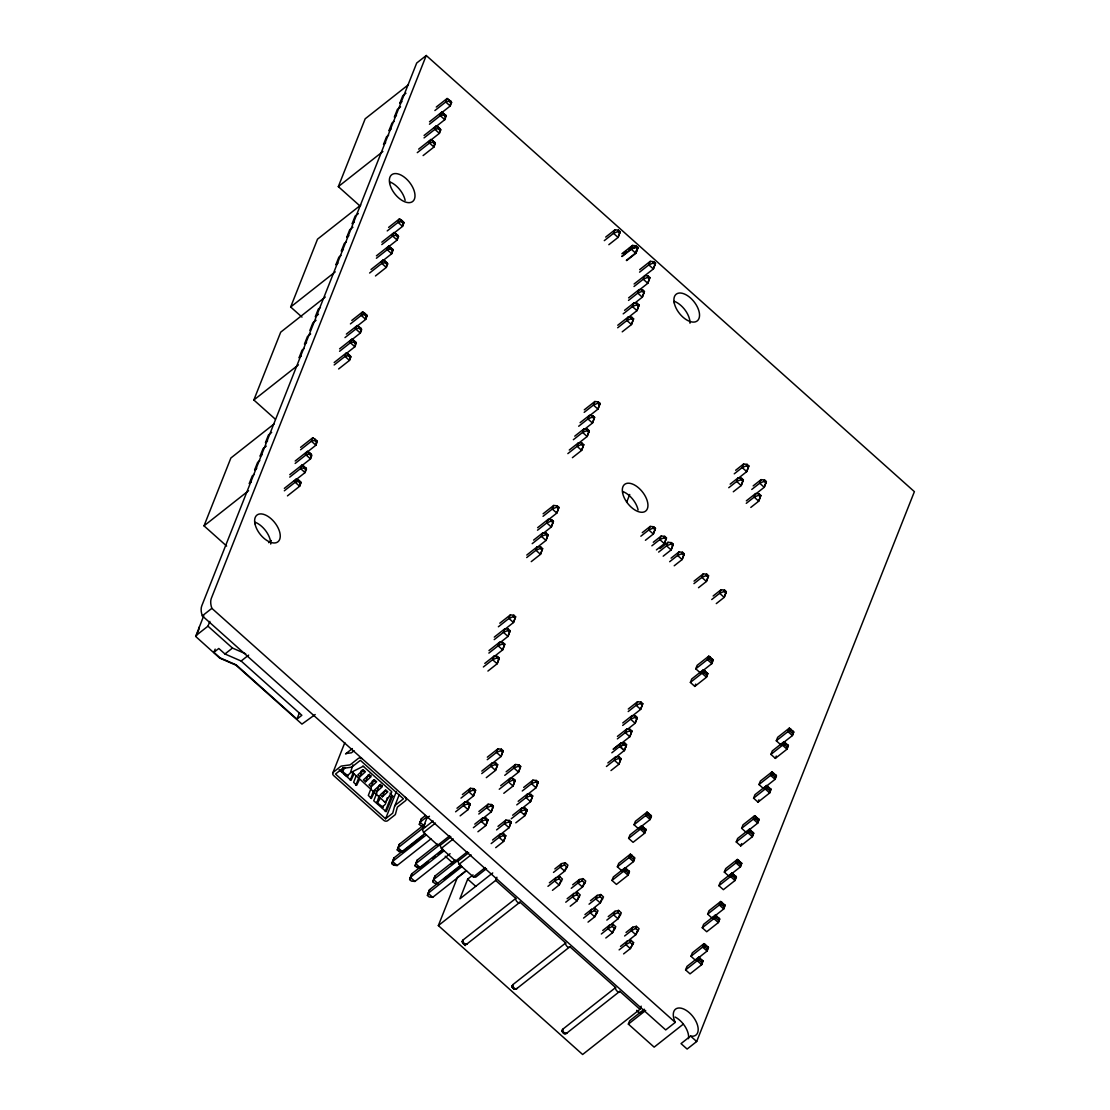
<?xml version="1.0" encoding="UTF-8"?>
<svg xmlns="http://www.w3.org/2000/svg" width="1110" height="1110" viewBox="0 0 1110 1110"><rect width="100%" height="100%" fill="white"/><g stroke="black" fill="none" stroke-linecap="round" stroke-linejoin="round"><path stroke-width="1.5" d="M391.802 792.027L385.878 801.697L384.754 802.003L351.995 771.936L363.234 766.288L391.525 791.486M342.227 771.908L344.877 767.648M284.354 488.372L296.55 478.757L300.477 481.601L299.644 486.263L287.448 495.879M289.765 474.692L301.962 465.076L305.888 467.921L305.056 472.583L294.219 481.129M295.191 461.011L307.387 451.395L309.621 452.741L311.3 454.24L310.481 458.902L302.35 465.312M300.602 447.33L312.798 437.728L316.725 440.559L315.892 445.235L305.056 453.768M334.179 362.526L346.375 352.911L350.302 355.755L349.47 360.417L338.633 368.964M339.591 348.845L351.787 339.244L354.034 340.576L355.713 342.088L354.881 346.75L346.75 353.16M346.362 334.11L357.212 325.563L361.125 328.407L360.306 333.069L349.456 341.616M351.787 320.429L362.623 311.882L366.536 314.727L365.717 319.389L354.881 327.936M371.004 269.522L383.2 259.906L387.126 262.751L386.294 267.413L375.458 275.96M376.415 255.841L388.611 246.226L392.538 249.07L391.705 253.732L380.869 262.279M381.84 242.16L394.036 232.545L397.949 235.389L397.13 240.051L386.294 248.598M388.611 227.411L399.447 218.864L403.374 221.709L402.541 226.371L391.705 234.918M418.664 149.142L430.86 139.527L434.773 142.371L433.954 147.033L423.118 155.58M424.075 135.475L436.272 125.86L440.198 128.704L439.366 133.367L428.529 141.913M429.501 121.795L441.683 112.179L445.61 115.024L444.791 119.686L433.941 128.233M436.272 107.046L447.108 98.499L451.021 101.343L450.202 106.005L439.366 114.552M629.079 871.017L628.066 875.235L616.425 884.406L611.985 880.424L613.358 876.955L624.999 867.784L629.439 871.752L628.066 875.235L623.612 871.253L624.999 867.784L629.439 871.752M634.476 857.406L633.463 861.61L621.822 870.781L617.368 866.813L618.742 863.33L630.383 854.159L634.837 858.141L633.463 861.61L629.009 857.641L630.383 854.159L632.603 856.143M645.742 828.948L644.716 833.166L633.075 842.337L628.635 838.369L630.008 834.886L641.649 825.715L646.089 829.697L644.716 833.166L640.276 829.198L641.649 825.715L646.089 829.697M651.126 815.337L650.113 819.541L638.472 828.726L634.032 824.744L635.406 821.275L647.033 812.104L651.487 816.072L650.113 819.541L645.659 815.572L647.033 812.104L650.377 815.073M707.472 673.021L706.46 677.239L694.818 686.41L690.378 682.428L691.752 678.959L703.379 669.788L707.833 673.756L706.46 677.239L702.006 673.257L703.379 669.788L707.833 673.756M712.87 659.395L711.843 663.613L700.216 672.785L695.762 668.817L697.135 665.334L708.777 656.163L713.23 660.145L711.843 663.613L707.403 659.645L708.777 656.163L713.23 660.145M702.685 960.483L701.673 964.701L690.031 973.872L685.591 969.904L686.965 966.421L698.606 957.25L703.046 961.232L701.673 964.701L697.219 960.733L698.606 957.25L703.046 961.232M708.083 946.872L707.07 951.076L695.429 960.261L690.975 956.279L692.349 952.81L703.99 943.639L708.444 947.607L707.07 951.076L702.616 947.107L703.99 943.639L708.444 947.607M719.377 918.358L718.35 922.576L706.709 931.748L702.269 927.766L703.643 924.297L715.284 915.126L719.724 919.094L718.35 922.576L713.91 918.594L715.284 915.126L719.724 919.094M724.761 904.747L723.748 908.951L712.107 918.123L707.653 914.154L709.04 910.686L720.667 901.5L725.121 905.482L723.748 908.951L719.294 904.983L720.667 901.5L725.121 905.482M736.027 876.289L735 880.508L723.373 889.679L718.919 885.711L720.293 882.228L731.934 873.057L736.388 877.039L735 880.508L730.56 876.539L731.934 873.057L736.388 877.039M741.424 862.678L740.398 866.882L728.757 876.067L724.317 872.085L725.69 868.617L737.331 859.445L741.771 863.413L740.398 866.882L735.958 862.914L737.331 859.445L741.771 863.413M753.357 832.528L752.33 836.732L740.703 845.917L736.249 841.935L737.623 838.466L749.264 829.295L753.718 833.263L752.33 836.732L747.89 832.764L749.264 829.295L753.718 833.263M758.754 818.903L757.728 823.12L746.087 832.292L741.646 828.324L743.02 824.841L754.661 815.67L759.101 819.638L757.728 823.12L753.288 819.138L754.661 815.67L759.101 819.638M770.687 788.752L769.66 792.97L758.033 802.141L753.579 798.173L754.953 794.691L766.594 785.519L771.048 789.487L769.66 792.97L765.22 788.988L766.594 785.519L771.048 789.487M776.084 775.141L775.058 779.345L763.416 788.516L758.976 784.548L760.35 781.079L771.991 771.894L776.431 775.876L775.058 779.345L770.617 775.377L771.991 771.894L776.431 775.876M788.017 744.976L786.99 749.195L775.363 758.366L770.909 754.398L772.283 750.915L783.924 741.744L788.378 745.726L786.99 749.195L782.55 745.226L783.924 741.744L788.378 745.726M793.414 731.365L792.387 735.569L780.746 744.755L776.306 740.772L777.68 737.304L789.321 728.132L793.761 732.101L792.387 735.569L787.947 731.601L789.321 728.132L793.761 732.101M377.22 803.224L379.8 799.144L379.856 797.341M385.267 811.479L390.734 797.688L390.248 796.508M376.887 792.845L373.751 800.782L386.211 811.701L392.635 796.175L390.054 793.137M496.919 877.247L495.671 880.41L515.803 898.406L462.939 940.073L462.148 941.682C462.967 940.392 462.995 944.43 464.632 944.735L467.144 943.819L520.007 902.153L565.698 942.987A2.914 1.609 51.8 0 0 567.154 946.511A2.914 1.609 51.8 0 0 569.902 946.747L615.606 987.567A2.914 1.609 51.8 0 0 617.049 991.091A2.914 1.609 51.8 0 0 619.796 991.327L639.943 1009.323L582.625 1054.5L438.353 925.587L457.417 877.441L465.409 871.142M565.698 942.987L512.848 984.653L512.043 986.263C512.875 984.723 512.889 989.176 514.527 989.329L517.038 988.413L569.902 946.747M615.606 987.567L562.742 1029.234L561.938 1030.857C562.784 1029.317 562.784 1033.757 564.421 1033.909L566.946 1032.994L619.796 991.327M342.921 767.565L341.825 771.922M430.958 838.869L397.116 865.536L393.606 865.203L391.858 863.636L393.981 857.919L425.102 833.388M422.841 835.858L402.541 851.87L399.017 851.523L397.269 849.969L399.392 844.238L425.102 823.967M423.423 826.187L421.092 825.951L419.33 824.397L421.453 818.667L425.519 815.475M605.699 237.082L614.94 229.798L618.45 230.131L620.199 231.699L618.076 237.415L608.835 244.7M450.091 853.701L414.904 881.437L411.394 881.104L409.646 879.536L411.768 873.82L442.89 849.275M428.446 861.36L420.329 867.756L416.805 867.423L415.057 865.855L417.18 860.139L437.479 844.127M484.779 663.433L494.019 656.149L497.53 656.482L499.278 658.05L497.155 663.78L487.914 671.064M488.955 650.585L499.514 642.26L503.038 642.593L504.786 644.161L502.663 649.877L493.423 657.162M494.283 637.112L504.842 628.787L508.366 629.134L510.114 630.702L507.991 636.418L498.751 643.703M499.791 623.223L510.35 614.898L513.861 615.231L515.609 616.799L513.5 622.516L504.259 629.8M621.891 253.76L632.45 245.435L635.961 245.768L637.986 247.585L635.863 253.316L626.623 260.6M466.533 870.656L432.692 897.338L429.181 896.991L427.433 895.423L429.556 889.707L460.678 865.176M457.917 860.389L433.566 879.592L438.117 883.657L434.593 883.31L432.844 881.756L434.967 876.026L455.267 860.028M526.778 555.056L537.337 546.717L540.861 547.063L542.61 548.631L540.487 554.348L531.246 561.632M533.605 540.112L542.846 532.828L546.356 533.161L548.104 534.729L545.981 540.445L536.74 547.729M537.615 527.694L548.173 519.369L551.684 519.702L553.432 521.27L551.323 526.986L543.4 533.23M543.109 513.791L553.668 505.466L557.192 505.813L558.94 507.367L556.818 513.097L547.577 520.382M569.263 450.05L578.504 442.765L582.015 443.112L583.763 444.666L581.64 450.396L572.399 457.681M574.758 436.161L583.999 428.876L587.523 429.209L589.271 430.777L587.148 436.494L577.908 443.778M580.086 422.702L589.327 415.417L592.851 415.75L594.599 417.318L592.476 423.035L583.236 430.319M584.276 409.84L594.835 401.515L598.346 401.848L600.094 403.416L597.971 409.132L588.73 416.416M456.987 808.246L464.91 802.003L468.42 802.336L470.168 803.904L468.059 809.62L460.137 815.864M462.398 794.566L470.321 788.322L473.845 788.655L475.593 790.223L473.471 795.953L465.548 802.197M617.757 325.258L628.329 316.933L631.84 317.266L633.588 318.834L631.465 324.55L622.224 331.834M624.583 310.314L633.824 303.03L637.334 303.363L639.096 304.931L636.973 310.647L627.733 317.932M628.593 297.896L639.152 289.571L642.676 289.904L644.424 291.472L642.302 297.189L634.379 303.432M634.004 286.519L643.245 279.234L644.66 275.668L648.171 276.015L649.919 277.569L647.796 283.3L638.555 290.584M639.679 269.661L650.238 261.336L653.748 261.669L655.497 263.236L653.374 268.953L634.101 283.993M481.823 771.075L492.382 762.75L495.906 763.097L497.655 764.651L495.532 770.382L486.291 777.666M487.332 757.187L497.89 748.861L501.401 749.195L503.163 750.762L501.04 756.479L493.117 762.723M474.775 824.147L482.697 817.904L486.208 818.236L487.97 819.804L485.847 825.521L477.924 831.765M478.868 811.507L488.109 804.223L491.633 804.556L493.381 806.124L491.258 811.84L483.336 818.084M500.652 785.686L509.892 778.401L513.417 778.734L515.165 780.302L513.042 786.019L503.801 793.303M506.16 771.783L515.401 764.499L518.911 764.846L520.659 766.399L518.55 772.13L509.31 779.414M492.562 840.034L500.485 833.79L503.995 834.123L505.758 835.691L503.635 841.422L495.712 847.665M497.988 826.353L505.896 820.11L509.421 820.457L511.169 822.011L509.046 827.741L501.123 833.985M515.803 822.843L525.044 815.559L527.167 809.842L525.418 808.274L521.908 807.941L512.667 815.226M518.162 801.323L527.403 794.038L530.927 794.385L532.675 795.939L530.552 801.67L521.312 808.954M523.67 787.434L532.911 780.15L536.421 780.483L538.17 782.05L536.047 787.767L526.806 795.051M642.274 532.661L650.196 526.417L653.707 526.75L655.455 528.318L653.332 534.035L645.409 540.279M653.29 542.263L661.199 536.019L664.723 536.352L666.472 537.92L664.349 543.65L656.426 549.894M660.062 548.548L667.984 542.304L671.494 542.637L673.243 544.205L671.12 549.936L663.197 556.179M671.078 558.163L678.987 551.92L682.511 552.253L684.26 553.821L682.137 559.537L674.214 565.781M607.85 762.931L615.759 756.687L619.283 757.02L621.031 758.588L618.908 764.304L610.986 770.548M625.735 747.072L626.526 744.685L624.777 743.117L621.267 742.784L613.344 749.028M617.438 736.388L626.678 729.104L630.202 729.437L631.951 731.004L629.828 736.735L621.905 742.979M622.765 722.929L632.006 715.645L635.53 715.978L637.279 717.546L635.156 723.276L627.233 729.52M628.274 709.026L637.515 701.742L641.025 702.089L642.773 703.657L640.664 709.373L632.742 715.617M694.041 581.127L703.282 573.842L706.792 574.175L708.541 575.743L706.418 581.473L698.495 587.717M730.158 484.154L738.081 477.91L741.591 478.257L743.339 479.811L741.216 485.542L733.294 491.785M735.653 470.265L743.575 464.022L747.099 464.355L748.848 465.923L746.725 471.639L738.802 477.883M713.147 595.987L721.07 589.743L724.58 590.076L726.328 591.644L724.206 597.36L716.283 603.604M746.35 500.846L755.591 493.562L759.101 493.894L760.85 495.462L758.727 501.179L750.804 507.423M753.163 485.902L761.085 479.659L764.596 479.992L766.358 481.56L764.235 487.29L756.312 493.534M620.199 231.699L618.076 237.415L613.525 233.35L614.94 229.798M393.981 857.919L391.858 863.636M399.392 844.238L397.269 849.969M421.453 818.667L419.33 824.397M635.586 253.066L637.709 247.336L635.586 253.066L626.345 260.35M637.986 247.585L635.863 253.316L631.035 248.987L632.45 245.435M411.768 873.82L409.646 879.536M417.18 860.139L415.057 865.855M499.278 658.05L497.155 663.78L492.604 659.701L494.019 656.149M504.786 644.161L502.663 649.877L498.113 645.812L499.514 642.26M510.114 630.702L507.991 636.418L503.44 632.353L504.842 628.787M515.609 616.799L513.5 622.516L508.935 618.45L510.35 614.898M542.61 548.631L540.487 554.348L535.936 550.283L537.337 546.717M548.104 534.729L545.981 540.445L541.43 536.38L542.846 532.828M553.432 521.27L551.323 526.986L546.758 522.921L548.173 519.369M558.94 507.367L556.818 513.097L552.267 509.032L553.668 505.466M583.763 444.666L581.64 450.396L577.089 446.331L578.504 442.765M589.271 430.777L587.148 436.494L582.597 432.428L583.999 428.876M594.599 417.318L592.476 423.035L587.925 418.969L589.327 415.417M600.094 403.416L597.971 409.132L593.42 405.067L594.835 401.515M633.588 318.834L631.465 324.55L626.914 320.485L628.329 316.933M639.096 304.931L636.973 310.647L632.423 306.582L633.824 303.03M644.424 291.472L642.302 297.189L637.75 293.123L639.152 289.571M649.919 277.569L647.796 283.3L643.245 279.234L647.63 277.375L648.171 276.015M655.497 263.236L653.374 268.953L648.823 264.888L650.238 261.336M429.556 889.707L427.433 895.423M434.967 876.026L432.844 881.756M470.168 803.904L468.059 809.62L463.494 805.555L464.91 802.003M475.593 790.223L473.471 795.953L468.919 791.874L470.321 788.322M497.655 764.651L495.532 770.382L490.981 766.316L492.382 762.75M503.163 750.762L501.04 756.479L496.489 752.413L497.89 748.861M487.97 819.804L485.847 825.521L481.296 821.455L482.697 817.904M493.381 806.124L491.258 811.84L486.707 807.775L488.109 804.223M515.165 780.302L513.042 786.019L508.491 781.953L509.892 778.401M520.659 766.399L518.55 772.13L513.986 768.051L515.401 764.499M505.758 835.691L503.635 841.422L499.084 837.342L500.485 833.79M511.169 822.011L509.046 827.741L504.495 823.675L505.896 820.11M527.167 809.842L525.044 815.559L520.493 811.493L521.908 807.941M532.675 795.939L530.552 801.67L526.001 797.604L527.403 794.038M538.17 782.05L536.047 787.767L531.496 783.702L532.911 780.15M655.455 528.318L653.332 534.035L648.781 529.969L650.196 526.417M666.472 537.92L664.349 543.65L659.798 539.571L661.199 536.019M673.243 544.205L671.12 549.936L666.569 545.856L667.984 542.304M684.26 553.821L682.137 559.537L677.586 555.472L678.987 551.92M621.031 758.588L618.908 764.304L614.357 760.239L615.759 756.687M621.267 742.784L619.769 746.558L624.319 750.624L625.985 746.059L624.236 744.491L619.852 746.336L611.846 752.802M631.951 731.004L629.828 736.735L625.277 732.655L626.678 729.104M637.279 717.546L635.156 723.276L630.605 719.197L632.006 715.645M642.773 703.657L640.664 709.373L636.099 705.308L637.515 701.742M708.541 575.743L706.418 581.473L701.867 577.394L703.282 573.842M743.339 479.811L741.216 485.542L736.665 481.476L738.081 477.91M748.848 465.923L746.725 471.639L742.174 467.574L743.575 464.022M760.85 495.462L758.727 501.179L754.176 497.113L755.591 493.562M726.328 591.644L724.206 597.36L719.655 593.295L721.07 589.743M766.358 481.56L764.235 487.29L759.684 483.211L761.085 479.659M215.16 649.142L213.897 652.347L220.057 657.855L236.222 664.89L296.939 719.141L299.45 712.745M226.648 546.064L204.018 525.849L230.88 458L274.115 423.923M275.225 419.108L253.843 400.002L280.705 332.168L325.286 297.022M301.989 317.099L290.667 306.998L317.529 239.15L360.764 205.073M359.709 205.725L338.328 186.619L365.19 118.784L408.425 84.707M309.856 330.447L312.895 322.788L316.072 320.277M315.171 714.549L301.948 724.108L235.903 665.14L219.738 658.105L195.665 636.446L203.754 615.745M196.498 635.378L199.356 628.135M426.254 55.5L211.344 598.304A19.425 10.684 51.8 0 0 211.857 608.336L675.255 1022.393L665.709 1029.927L202.311 615.87A19.425 10.684 51.8 0 1 201.784 605.824L416.694 63.034L426.254 55.5L914.39 491.661L696.678 1041.527L687.118 1049.061L681.027 1043.608L690.573 1036.074A16.511 9.088 51.8 0 0 696.927 1023.462A16.511 9.088 51.8 0 0 679.611 1007.991A16.511 9.088 51.8 0 0 675.255 1022.393M195.859 635.697L207.958 626.165L209.859 621.378M312.798 437.728L311.411 441.225L300.574 449.772M357.212 325.563L355.824 329.059L344.974 337.606M441.683 112.179L440.309 115.676L429.459 124.223M284.326 490.8L295.163 482.253L298.271 481.407L298.784 480.103M289.738 477.12L300.574 468.587L303.682 467.74L304.209 466.422M295.149 463.453L305.999 454.906L309.107 454.059L309.621 452.741M316.725 440.559L317.28 441.724L315.892 445.235L311.411 441.225L314.519 440.379L315.032 439.06M334.152 364.968L344.988 356.421L348.096 355.575L348.609 354.256M339.563 351.287L350.399 342.74L353.507 341.894L354.034 340.576M361.125 328.407L361.693 329.559L360.306 333.069L355.824 329.059L358.932 328.213L359.446 326.895M350.399 323.926L361.236 315.379L364.344 314.532L364.857 313.228M369.616 273.018L381.812 263.403L384.92 262.557L385.447 261.238M376.387 258.269L387.223 249.722L390.332 248.876L390.859 247.572M381.798 244.588L392.649 236.041L395.757 235.195L396.27 233.891M387.223 230.922L398.06 222.375L401.168 221.528L401.695 220.21M417.277 152.653L429.473 143.037L432.581 142.191L433.094 140.873M424.048 137.904L434.884 129.357L437.992 128.51L438.519 127.192M445.61 115.024L446.164 116.175L444.791 119.686L440.309 115.676L443.417 114.83L443.931 113.525M434.884 110.542L445.721 101.995L448.829 101.149L449.342 99.844M301.032 482.767L299.644 486.263L295.163 482.253L296.55 478.757L301.032 482.767L300.477 481.601M306.443 469.086L305.056 472.583L300.574 468.587L301.962 465.076L306.443 469.086L305.888 467.921M350.857 356.921L349.47 360.417L344.988 356.421L346.375 352.911L350.857 356.921L350.302 355.755M367.105 315.892L365.717 319.389L361.236 315.379L362.623 311.882L367.105 315.892L366.536 314.727M387.681 263.902L386.294 267.413L381.812 263.403L383.2 259.906L387.681 263.902L387.126 262.751M393.093 250.236L391.705 253.732L387.223 249.722L388.611 246.226L393.093 250.236L392.538 249.07M398.518 236.555L397.13 240.051L392.649 236.041L394.036 232.545L398.518 236.555L397.949 235.389M403.929 222.874L402.541 226.371L398.06 222.375L399.447 218.864L403.929 222.874L403.374 221.709M435.342 143.537L433.954 147.033L429.473 143.037L430.86 139.527L435.342 143.537L434.773 142.371M440.753 129.856L439.366 133.367L434.884 129.357L436.272 125.86L440.753 129.856L440.198 128.704M451.59 102.508L450.202 106.005L445.721 101.995L447.108 98.499L451.59 102.508L451.021 101.343M332.736 773.157L344.835 742.618M352.897 764.859L350.372 772.935L346.93 776.237M350.247 780.191L353.285 772.532M353.979 774.086L351.024 780.372L339.119 769.729M356.171 775.834L353.646 782.272L356.615 785.38L359.473 779.387M355.824 785.269L358.71 777.971M359.931 776.764L365.412 771.755L363.317 769.882L357.822 774.891L359.931 776.764L362.679 769.827L360.93 771.2M365.537 781.773L371.017 776.764L368.909 774.891L363.428 779.886L365.537 781.773L368.284 774.836M371.129 786.782L376.623 781.773L374.514 779.9L369.033 784.895L371.129 786.782L373.876 779.83L372.127 781.218M371.253 787.933L368.326 795.398L371.35 798.548L374.375 792.11M370.601 798.326L373.709 790.473M376.734 791.777L382.228 786.782L380.119 784.909L374.639 789.904L376.734 791.777L379.481 784.839M379.162 795.759L376.734 803.335M382.339 796.786L387.82 791.791L385.725 789.904L380.244 794.913L382.339 796.786L384.532 791.236M387.293 797.701L385.406 804.153L381.923 807.553M604.284 240.634L613.525 233.35L617.909 231.504L618.45 230.131M385.586 818.764L392.732 813.144L394.411 806.873A5.827 4.634 21.6 0 1 395.771 804.861L403.429 798.825L360.348 760.336L352.716 766.358A5.827 4.634 21.6 0 1 350.233 767.371L342.671 768.384L335.511 774.031L385.586 818.764L396.409 791.444M394.716 806.124L399.17 794.871M621.794 256.271L631.035 248.987L635.419 247.142L635.961 245.768M393.606 865.203L394.147 863.844M399.017 851.523L399.558 850.163M450.924 836.871L440.129 845.362L437.812 845.168L423.576 832.445L422.341 829.475L426.753 818.347L429.445 816.225M639.582 272.172L648.823 264.888L653.207 263.042L653.748 261.669M483.363 666.985L492.604 659.701L496.989 657.855L497.53 656.482M488.872 653.096L498.113 645.812L502.497 643.953L503.038 642.593M494.2 639.637L503.44 632.353L507.825 630.494L508.366 629.134M498.376 626.775L508.935 618.45L513.319 616.605L513.861 615.231M526.695 557.567L535.936 550.283L540.32 548.423L540.861 547.063M532.189 543.664L541.43 536.38L545.815 534.534L546.356 533.161M537.517 530.205L546.758 522.921L551.143 521.076L551.684 519.702M543.026 516.317L552.267 509.032L556.651 507.173L557.192 505.813M567.848 453.615L577.089 446.331L581.473 444.472L582.015 443.112M573.357 439.713L582.597 432.428L586.982 430.583L587.523 429.209M578.685 426.254L587.925 418.969L592.31 417.11L592.851 415.75M584.179 412.351L593.42 405.067L597.804 403.221L598.346 401.848M617.673 327.769L626.914 320.485L631.299 318.625L631.84 317.266M623.182 313.866L632.423 306.582L636.793 304.737L637.334 303.363M628.51 300.408L637.75 293.123L642.135 291.278L642.676 289.904M416.805 867.423L417.346 866.05M455.586 811.798L463.494 805.555L467.879 803.709L468.42 802.336M460.997 798.118L468.919 791.874L473.304 790.029L473.845 788.655M481.74 773.601L490.981 766.316L495.365 764.457L495.906 763.097M487.248 759.698L496.489 752.413L500.86 750.568L501.401 749.195M473.373 827.699L481.296 821.455L485.667 819.596L486.208 818.236M478.785 814.018L486.707 807.775L491.092 805.929L491.633 804.556M473.04 874.902L467.698 879.12L459.901 898.822L492.729 872.932M499.25 789.238L508.491 781.953L512.875 780.108L513.417 778.734M504.745 775.349L513.986 768.051L518.37 766.205L518.911 764.846M626.595 502.372L629.731 494.463M491.161 843.586L499.084 837.342L503.454 835.497L503.995 834.123M496.572 829.919L504.495 823.675L508.879 821.816L509.421 820.457M511.252 818.778L520.493 811.493L524.877 809.648L525.418 808.274M516.76 804.889L526.001 797.604L530.386 795.745L530.927 794.385M522.255 790.986L531.496 783.702L535.88 781.856L536.421 780.483M640.858 536.213L648.781 529.969L653.166 528.11L653.707 526.75M651.875 545.815L659.798 539.571L664.182 537.726L664.723 536.352M658.646 552.1L666.569 545.856L670.953 544.011L671.494 542.637M669.663 561.715L677.586 555.472L681.97 553.626L682.511 552.253M552.447 890.331L559.163 885.031L562.423 879.037L559.731 876.622L556.068 877.524L554.681 881.021L547.965 886.321M557.955 876.428L564.671 871.128L567.085 867.229L567.918 865.134L565.226 862.734L561.563 863.622L560.189 867.132L553.474 872.418M560.55 881.534L559.163 885.031L554.681 881.021L558.899 878.732L559.731 876.622M566.058 867.632L564.671 871.128L560.189 867.132L564.393 864.829L565.226 862.734M606.435 766.483L614.357 760.239L618.742 758.38L619.283 757.02M619.769 746.558L624.153 744.713L624.777 743.117M617.354 738.899L625.277 732.655L629.661 730.81L630.202 729.437M622.682 725.441L630.605 719.197L634.989 717.351L635.53 715.978M628.191 711.552L636.099 705.308L640.484 703.449L641.025 702.089M624.319 750.624L625.818 746.85M626.526 744.685L625.901 746.267L624.153 744.713M570.235 906.218L576.95 900.932L580.211 894.924L577.519 892.523L573.856 893.425L572.469 896.922L565.753 902.208M575.743 892.315L582.459 887.029L584.873 883.13L585.705 881.021L583.014 878.62L579.365 879.522L577.977 883.019L571.262 888.319M578.338 897.421L576.95 900.932L572.469 896.922L576.687 894.618L577.519 892.523M583.846 883.532L582.459 887.029L577.977 883.019L582.181 880.729L583.014 878.62M728.743 487.72L736.665 481.476L741.05 479.617L741.591 478.257M734.251 473.817L742.174 467.574L746.544 465.728L747.099 464.355M693.944 583.638L701.867 577.394L706.251 575.549L706.792 574.175M588.023 922.119L594.738 916.818L597.999 910.824L595.307 908.41L591.644 909.312L590.256 912.808L583.541 918.109M593.531 908.216L600.246 902.916L603.493 896.922L600.801 894.521L597.152 895.409L595.765 898.92L589.049 904.206M746.253 503.357L754.176 497.113L758.56 495.268L759.101 493.894M751.761 489.454L759.684 483.211L764.055 481.365L764.596 479.992M596.125 913.322L594.738 916.818L590.256 912.808L594.474 910.519L595.307 908.41M601.634 899.419L600.246 902.916L595.765 898.92L599.983 896.616L600.801 894.521M711.732 599.539L719.655 593.295L724.039 591.45L724.58 590.076M694.818 686.41L695.734 684.093M611.985 880.424L623.612 871.253L625.596 870.712L626.415 868.63M617.368 866.813L629.009 857.641L630.979 857.1L631.812 855.019M628.635 838.369L640.276 829.198L642.246 828.657L643.065 826.575M634.032 824.744L645.659 815.572L647.643 815.031L648.462 812.95M690.378 682.428L702.006 673.257L703.99 672.715L704.808 670.634M695.762 668.817L707.403 659.645L709.373 659.104L710.206 657.023M605.81 938.005L612.526 932.719L615.786 926.711L613.095 924.311L609.432 925.213L608.044 928.709L601.329 934.009M611.319 924.117L618.034 918.816L620.448 914.917L621.281 912.822L618.603 910.408L614.94 911.31L613.553 914.807L606.837 920.107M613.913 929.209L612.526 932.719L608.044 928.709L612.262 926.406L613.095 924.311M619.422 915.32L618.034 918.816L613.553 914.807L617.77 912.517L618.603 910.408M623.598 953.906L630.313 948.606L633.574 942.612L630.882 940.212L627.219 941.1L625.832 944.61L619.116 949.896M629.106 940.004L635.822 934.717L639.069 928.709L636.391 926.309L632.728 927.211L631.34 930.707L624.625 935.994M633.574 942.612L630.313 948.606L625.832 944.61L630.05 942.307L630.882 940.212M637.209 931.207L635.822 934.717L631.34 930.707L635.558 928.404L636.391 926.309M683.205 1024.225L654.151 1047.146L628.357 1024.1L629.675 1020.756L644.327 1009.212M639.943 1009.323L641.192 1006.159M740.703 845.917L741.619 843.6M758.033 802.141L758.949 799.824M775.363 758.366L776.279 756.049M685.591 969.904L697.219 960.733L699.203 960.192L700.021 958.11M690.975 956.279L702.616 947.107L704.586 946.566L705.419 944.485M702.269 927.766L713.91 918.594L715.881 918.067L716.699 915.972M707.653 914.154L719.294 904.983L721.264 904.442L722.097 902.361M718.919 885.711L730.56 876.539L732.531 875.998L733.363 873.917M724.317 872.085L735.958 862.914L737.928 862.373L738.747 860.292M736.249 841.935L747.89 832.764L749.861 832.222L750.693 830.141M741.646 828.324L753.288 819.138L755.258 818.611L756.076 816.516M753.579 798.173L765.22 788.988L767.19 788.461L768.023 786.366M758.976 784.548L770.617 775.377L772.588 774.836L773.406 772.754M770.909 754.398L782.55 745.226L784.52 744.685L785.353 742.604M776.306 740.772L787.947 731.601L789.918 731.06L790.736 728.979M382.215 807.247L382.964 806.29M199.3 627.011L199.203 627.955M369.672 774.169L368.34 775.363L369.741 776.611L371.073 775.418M380.883 784.187L379.551 785.38L380.952 786.629L382.284 785.436M347.333 775.807L346.598 776.126M405.983 93.212L402.791 95.724L399.767 103.383L401.889 101.704M400.557 106.893L397.38 109.404L394.341 117.063L396.464 115.384M394.092 121.406L391.969 123.071L388.93 130.744L391.053 129.065M388.666 135.087L386.544 136.752L383.519 144.411L385.642 142.746M338.328 186.619L382.908 151.487M358.322 213.578L355.131 216.089L352.106 223.748L354.229 222.083M352.911 227.259L349.719 229.77L346.695 237.429L348.817 235.75M346.431 241.772L344.308 243.451L341.269 251.11L343.392 249.431M341.006 255.453L338.883 257.131L335.858 264.791L337.981 263.112M290.667 306.998L335.248 271.853M320.429 307.428L318.306 309.107L315.282 316.766L318.459 314.255M310.661 333.957L307.484 336.455L304.445 344.114L306.568 342.449M304.182 348.471L302.059 350.136L299.034 357.795L301.157 356.13M253.843 400.002L298.423 364.857M271.673 432.428L268.481 434.94L265.457 442.599L267.579 440.934M266.261 446.109L263.07 448.62L260.031 456.279L262.154 454.614M259.782 460.622L257.659 462.301L254.62 469.96L256.743 468.295M254.356 474.303L252.234 475.982L249.209 483.641L251.332 481.962M204.018 525.849L248.598 490.703M623.487 252.969L626.123 250.888M628.76 248.806L632.728 245.685L636.238 246.031L635.697 247.391L631.312 249.237L622.072 256.535M268.606 542.665L271.312 540.528M202.311 615.87L211.857 608.336M213.897 652.347L218.795 648.476L224.955 653.984L241.134 661.033L301.851 715.284L296.939 719.141M224.955 653.984L232.476 648.06L245.698 653.818M241.134 661.033L248.64 655.108M352.328 748.584L345.557 753.926A2.914 2.317 21.6 0 1 346.792 753.426L351.481 752.788L354.062 750.749M390.762 797.521L392.676 796.023M390.734 797.688L392.635 796.175M426.809 816.891L420.052 822.232L423.465 825.285M425.047 826.464L397.99 847.804L402.541 851.87M422.341 829.475L433.136 820.97M423.576 832.445L435.481 823.065M426.406 834.803L392.565 861.471L397.116 865.536M437.812 845.168L449.716 835.774M438.783 845.556L415.778 863.691L420.329 867.756M468.711 852.758L457.917 861.263L455.599 861.055L441.364 848.345L453.269 838.952M432.498 858.155L435.217 856.018M437.923 853.895L443.334 849.622M444.194 850.704L410.353 877.372L414.904 881.437M450.965 863.857L455.031 860.652M455.599 861.055L467.504 851.675M486.499 868.658L475.718 877.15L473.387 876.955L459.151 864.246L471.056 854.853M523.809 814.088L526.459 812.007M443.528 879.384L461.122 865.522M461.982 866.591L428.141 893.259L432.692 897.338M613.261 749.25L621.184 743.006L624.694 743.339L626.442 744.907M616.397 756.867L624.417 750.402L619.852 746.336M473.387 876.955L485.292 867.562M438.353 925.587L495.671 880.41M554.847 868.922L561.563 863.622M549.353 882.825L556.068 877.524M572.649 884.809L579.365 879.522M567.141 898.712L573.856 893.425M590.437 900.709L597.152 895.409M584.928 914.612L591.644 909.312M608.225 916.61L614.94 911.31M602.716 930.499L609.432 925.213M626.012 932.497L632.728 927.211M620.504 946.4L627.219 941.1M636.835 1010.849L640.04 1013.291L642.718 1011.168M628.357 1024.1L645.673 1010.447M466.575 944.152L465.173 944.332A2.914 2.317 21.6 0 1 462.273 941.072M516.483 988.732L515.082 988.927A2.914 2.317 21.6 0 1 512.168 985.652M566.377 1033.327L564.976 1033.507A2.914 2.317 21.6 0 1 562.062 1030.246M377.414 802.475L376.554 802.322L383.158 807.261M362.595 766.247L363.511 766.455M384.365 801.781L385.184 802.058M342.407 771.186L341.672 770.895L348.179 775.959M617.909 231.504L619.658 233.058M635.419 247.142L637.445 248.959M653.207 263.042L654.956 264.596M647.63 277.375L649.378 278.943M448.829 101.149L450.507 102.661M442.807 113.178L446.164 116.175M642.135 291.278L643.883 292.846M443.417 114.83L445.096 116.328M636.793 304.737L638.555 306.304M437.992 128.51L439.671 130.009M631.299 318.625L633.047 320.193M432.581 142.191L434.26 143.69M746.544 465.728L748.307 467.282M764.055 481.365L765.817 482.933M741.05 479.617L742.798 481.185M758.56 495.268L760.308 496.822M401.168 221.528L402.847 223.027M597.804 403.221L599.553 404.789M395.757 235.195L397.435 236.707M592.31 417.11L594.058 418.678M390.332 248.876L392.024 250.388M586.982 430.583L588.73 432.137M384.92 262.557L386.599 264.055M581.473 444.472L583.222 446.04M664.182 537.726L665.931 539.293M681.97 553.626L683.718 555.18M653.166 528.11L654.914 529.678M670.953 544.011L672.702 545.579M706.251 575.549L708 577.117M724.039 591.45L725.787 593.004M364.344 314.532L366.022 316.045M358.932 328.213L360.611 329.712M556.651 507.173L558.399 508.741M354.034 341.242L351.787 339.244L350.399 342.74L354.881 346.75L356.268 343.24L355.713 342.088M709.373 659.104L712.037 661.491M789.918 731.06L792.582 733.446M353.507 341.894L355.186 343.392M551.143 521.076L552.891 522.644M703.99 672.715L706.654 675.102M784.52 744.685L787.184 747.072M348.096 355.575L349.775 357.073M545.815 534.534L547.563 536.102M540.32 548.423L542.068 549.991M772.588 774.836L775.252 777.222M767.19 788.461L769.854 790.833M640.484 703.449L642.232 705.016M755.258 818.611L757.922 820.984M634.989 717.351L636.738 718.919M513.319 616.605L515.068 618.173M314.519 440.379L316.197 441.877M749.861 832.222L752.524 834.609M629.661 730.81L631.41 732.378M309.621 453.407L307.387 451.395L305.999 454.906L310.481 458.902L311.868 455.405L311.3 454.24M507.825 630.494L509.573 632.062M309.107 454.059L310.786 455.558M502.497 643.953L504.245 645.52M303.682 467.74L305.361 469.239M737.928 862.373L740.592 864.759M618.742 758.38L620.49 759.948M496.989 657.855L498.737 659.423M298.271 481.407L299.95 482.919M732.531 875.998L735.195 878.385M647.643 815.031L650.307 817.418M642.246 828.657L644.91 831.043M721.264 904.442L723.942 906.828M715.881 918.067L718.545 920.44M630.979 857.1L633.657 859.487M500.86 750.568L502.622 752.122M518.37 766.205L520.118 767.773M535.88 781.856L537.629 783.41M625.596 870.712L628.26 873.098M704.586 946.566L707.264 948.953M495.365 764.457L497.113 766.025M512.875 780.108L514.624 781.662M530.386 795.745L532.134 797.313M699.203 960.192L701.867 962.578M524.877 809.648L526.626 811.216M564.393 864.829L567.085 867.229M582.181 880.729L584.873 883.13M599.983 896.616L602.661 899.017M617.77 912.517L620.448 914.917M635.558 928.404L638.236 930.818M473.304 790.029L475.052 791.596M491.092 805.929L492.84 807.483M508.879 821.816L510.628 823.384M558.899 878.732L561.591 881.132M576.687 894.618L579.378 897.019M594.474 910.519L597.166 912.919M612.262 926.406L614.954 928.82M630.05 942.307L632.742 944.707M467.879 803.709L469.627 805.277M485.667 819.596L487.415 821.164M503.454 835.497L505.216 837.065M690.573 1036.074L696.678 1041.527M207.958 626.165L232.476 648.06M636.71 1010.308L640.04 1013.291M362.734 770.354L364.135 771.616M373.945 780.372L375.346 781.62M385.156 790.389L386.544 791.638M445.193 856.212L452.838 863.053M467.698 879.12L475.76 886.321M344.211 774.072L346.306 775.959M462.898 943.264L465.465 945.567M511.724 986.901L514.305 989.19M351.856 772.283L352.161 773.004M457.917 861.263L459.151 864.246M440.129 845.362L441.364 848.345M362.262 758.838A2.914 2.317 21.6 0 0 358.252 758.463L350.607 764.485A2.914 2.317 21.6 0 1 349.373 764.984L341.811 766.011A2.914 2.317 21.6 0 0 340.576 766.511L333.416 772.144A2.914 2.317 21.6 0 0 333.611 775.529L383.685 820.276A2.914 2.317 21.6 0 0 387.695 820.651L394.827 815.017A2.914 2.317 21.6 0 0 395.507 814.018L397.186 807.747A2.914 2.317 21.6 0 1 397.866 806.734L405.525 800.699A2.914 2.317 21.6 0 0 405.33 797.313M520.007 902.153A2.914 1.609 51.8 0 1 517.246 901.917A2.914 1.609 51.8 0 1 515.803 898.406M566.946 1032.994A2.914 1.609 51.8 0 1 564.185 1032.758A2.914 1.609 51.8 0 1 562.742 1029.234M517.038 988.413A2.914 1.609 51.8 0 1 514.291 988.178A2.914 1.609 51.8 0 1 512.848 984.653M467.144 943.819A2.914 1.609 51.8 0 1 464.396 943.583A2.914 1.609 51.8 0 1 462.939 940.073M675.116 1017.024A16.511 9.088 51.8 0 1 688.519 1038.696M389.79 181.887A16.997 9.352 51.8 0 1 405.136 200.341M622.738 491.494A16.997 9.352 51.8 0 1 638.097 509.962M255.05 522.2A16.997 9.352 51.8 0 1 270.715 544.067M674.339 301.323A16.997 9.352 51.8 0 1 689.99 323.19M674.214 302.863A16.997 9.352 51.8 0 0 695.443 321.831A16.997 9.352 51.8 0 0 690.517 297.979A16.997 9.352 51.8 0 0 674.214 302.863M254.939 523.74A16.997 9.352 51.8 0 0 276.168 542.707A16.997 9.352 51.8 0 0 271.228 518.856A16.997 9.352 51.8 0 0 254.939 523.74M622.627 493.034A16.997 9.352 51.8 0 0 643.856 512.015A16.997 9.352 51.8 0 0 638.93 488.164A16.997 9.352 51.8 0 0 622.627 493.034M389.679 183.427A16.997 9.352 51.8 0 0 410.908 202.395A16.997 9.352 51.8 0 0 405.983 178.543A16.997 9.352 51.8 0 0 389.679 183.427"/></g></svg>
